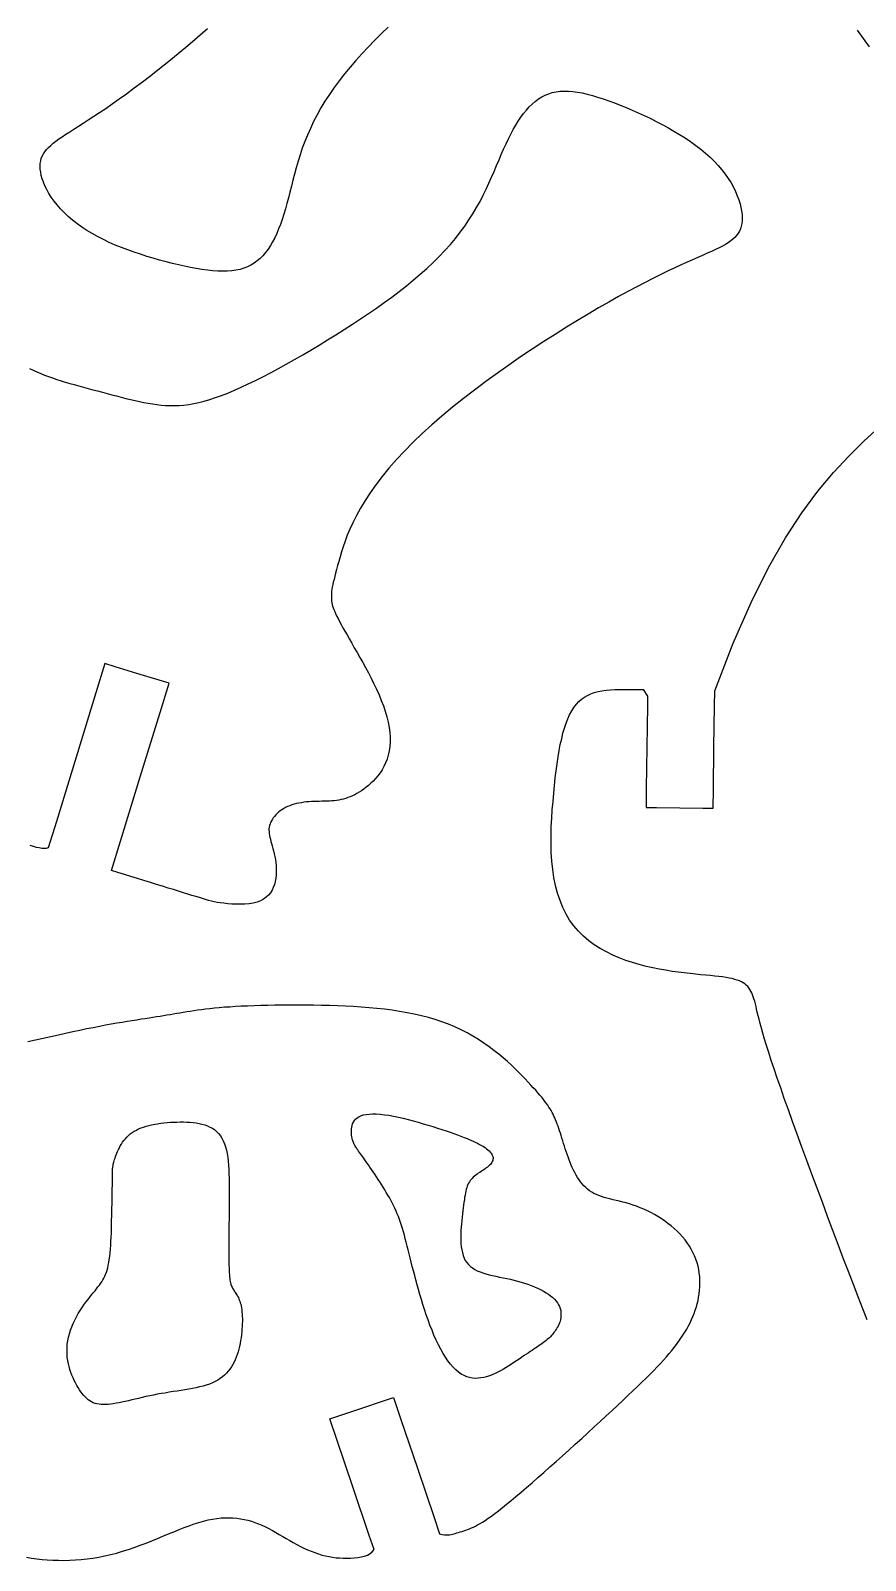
# Model space of a CAD drawing. Header units: millimetres. Extents: x 183 to 709, y 54 to 434.
# Drawn here: x 511.8 to 571.5, y 57.8 to 167.2 of the extents above; entities that cross this region are included whole.
import ezdxf

# ---------------------------------------------------------------- set-up
doc = ezdxf.new("R2010")
doc.units = ezdxf.units.MM

msp = doc.modelspace()

# ---------------------------------------------------------------- linework, layer by layer
for p, q in [((517.16, 121.92), (516.52, 119.83)), ((517.88, 121.7), (517.16, 121.92)), ((519.45, 121.22), (517.88, 121.7)), ((521.03, 120.73), (519.45, 121.22)), ((521.75, 120.51), (521.03, 120.73)), ((521.1, 118.42), (521.75, 120.51)), ((516.52, 119.83), (515.1, 115.23)), ((555.41, 120.07), (555.64, 120.07)), ((555.64, 120.07), (555.96, 119.6)), ((555.96, 119.6), (555.95, 118.9)), ((560.75, 118.89), (560.76, 119.98)), ((519.69, 113.81), (521.1, 118.42)), ((555.95, 118.9), (555.91, 115.94)), ((560.71, 115.91), (560.75, 118.89)), ((515.1, 115.23), (513.69, 110.63)), ((555.91, 115.94), (555.87, 112.98)), ((560.67, 112.93), (560.71, 115.91)), ((518.27, 109.21), (519.69, 113.81)), ((555.87, 112.98), (555.86, 111.63)), ((560.66, 111.57), (560.67, 112.93)), ((513.69, 110.63), (513.1, 108.74)), ((555.86, 111.63), (556.61, 111.62)), ((556.61, 111.62), (558.26, 111.6)), ((558.26, 111.6), (559.91, 111.58)), ((559.91, 111.58), (560.66, 111.57)), ((517.63, 107.12), (518.27, 109.21)), ((535.53, 68.65), (537.09, 69.18)), ((537.09, 69.18), (537.8, 69.42)), ((537.8, 69.42), (538.33, 67.84)), ((533.25, 67.89), (533.96, 68.13)), ((533.77, 66.34), (533.25, 67.89)), ((533.96, 68.13), (535.53, 68.65)), ((538.33, 67.84), (539.5, 64.36)), ((534.92, 62.94), (533.77, 66.34)), ((539.5, 64.36), (540.67, 60.89)), ((536.06, 59.54), (534.92, 62.94)), ((540.67, 60.89), (541.09, 59.65)), ((536.4, 58.54), (536.06, 59.54))]:
    msp.add_line(p, q)
for points in [[(537.42, 167.47), (536.93, 167), (536.46, 166.52), (535.99, 166.04), (535.54, 165.56), (535.11, 165.08), (534.69, 164.59), (534.29, 164.11), (533.91, 163.62), (533.55, 163.14), (533.21, 162.65), (532.89, 162.16), (532.6, 161.68), (532.33, 161.19), (532.08, 160.71), (531.85, 160.22), (531.64, 159.74), (531.45, 159.27), (531.27, 158.79), (531.11, 158.32), (530.97, 157.86), (530.83, 157.4), (530.71, 156.95), (530.6, 156.51), (530.49, 156.08), (530.38, 155.65), (530.28, 155.24), (530.17, 154.84), (530.06, 154.45), (529.95, 154.07), (529.83, 153.7), (529.71, 153.35), (529.58, 153.02), (529.44, 152.7), (529.3, 152.39), (529.15, 152.1), (528.99, 151.83), (528.82, 151.57), (528.65, 151.33), (528.46, 151.11), (528.26, 150.91), (528.05, 150.73), (527.83, 150.57), (527.6, 150.43), (527.35, 150.31), (527.09, 150.21), (526.82, 150.13), (526.53, 150.07), (526.23, 150.03), (525.91, 150.01), (525.58, 150), (525.23, 150.01), (524.87, 150.03), (524.49, 150.07), (524.1, 150.13), (523.69, 150.19), (523.28, 150.27), (522.85, 150.36), (522.42, 150.45), (521.98, 150.56), (521.53, 150.67), (521.07, 150.79), (520.62, 150.92), (520.16, 151.06), (519.7, 151.21), (519.24, 151.36), (518.79, 151.52), (518.34, 151.69), (517.9, 151.87), (517.47, 152.06), (517.05, 152.26), (516.64, 152.47), (516.24, 152.69), (515.86, 152.91), (515.5, 153.15), (515.15, 153.4), (514.83, 153.65), (514.52, 153.92), (514.24, 154.19), (513.98, 154.46), (513.74, 154.74), (513.52, 155.02), (513.32, 155.3), (513.15, 155.57), (513, 155.84), (512.87, 156.1), (512.76, 156.36), (512.68, 156.61), (512.61, 156.85), (512.57, 157.08), (512.54, 157.3), (512.53, 157.51), (512.54, 157.7), (512.57, 157.89), (512.61, 158.06), (512.68, 158.23), (512.76, 158.39), (512.86, 158.54), (512.98, 158.7), (513.12, 158.85), (513.28, 159), (513.46, 159.15), (513.65, 159.3), (513.87, 159.46), (514.11, 159.62), (514.37, 159.8), (514.64, 159.98), (514.94, 160.17), (515.26, 160.37), (515.61, 160.59), (515.97, 160.83), (516.36, 161.08), (516.77, 161.36), (517.22, 161.65), (517.68, 161.98), (518.18, 162.33), (518.71, 162.7), (519.26, 163.11), (519.84, 163.55), (520.44, 164.01), (521.07, 164.51), (521.72, 165.03), (522.39, 165.57), (523.08, 166.15), (523.79, 166.75), (524.5, 167.37)], [(571.83, 166.06), (571.4, 166.66), (570.97, 167.25)], [(511.76, 143.04), (512.02, 142.92), (512.3, 142.8), (512.57, 142.68), (512.85, 142.57), (513.13, 142.46), (513.42, 142.36), (513.71, 142.26), (514.02, 142.16), (514.32, 142.07), (514.64, 141.97), (514.96, 141.88), (515.29, 141.79), (515.62, 141.7), (515.96, 141.61), (516.3, 141.52), (516.64, 141.43), (516.98, 141.34), (517.32, 141.25), (517.65, 141.16), (517.99, 141.07), (518.33, 140.99), (518.66, 140.9), (518.98, 140.82), (519.31, 140.75), (519.63, 140.67), (519.94, 140.61), (520.26, 140.55), (520.57, 140.5), (520.88, 140.45), (521.19, 140.42), (521.5, 140.4), (521.82, 140.38), (522.14, 140.38), (522.47, 140.4), (522.8, 140.42), (523.15, 140.47), (523.51, 140.53), (523.88, 140.6), (524.26, 140.7), (524.66, 140.81), (525.07, 140.95), (525.5, 141.1), (525.95, 141.28), (526.42, 141.48), (526.91, 141.69), (527.41, 141.93), (527.92, 142.18), (528.45, 142.45), (529, 142.73), (529.56, 143.03), (530.13, 143.34), (530.71, 143.67), (531.3, 144.01), (531.89, 144.36), (532.49, 144.71), (533.08, 145.08), (533.68, 145.45), (534.27, 145.82), (534.86, 146.2), (535.44, 146.58), (536.01, 146.97), (536.57, 147.36), (537.13, 147.75), (537.67, 148.15), (538.2, 148.55), (538.72, 148.96), (539.22, 149.37), (539.71, 149.78), (540.18, 150.2), (540.63, 150.62), (541.06, 151.05), (541.47, 151.48), (541.86, 151.91), (542.22, 152.35), (542.57, 152.79), (542.89, 153.23), (543.19, 153.67), (543.47, 154.11), (543.73, 154.55), (543.98, 154.99), (544.21, 155.43), (544.42, 155.87), (544.62, 156.3), (544.81, 156.72), (544.99, 157.14), (545.17, 157.56), (545.34, 157.96), (545.5, 158.35), (545.67, 158.73), (545.84, 159.1), (546.01, 159.46), (546.18, 159.8), (546.35, 160.13), (546.53, 160.44), (546.72, 160.74), (546.9, 161.02), (547.1, 161.28), (547.3, 161.53), (547.5, 161.76), (547.71, 161.96), (547.93, 162.15), (548.16, 162.32), (548.39, 162.47), (548.64, 162.59), (548.89, 162.7), (549.15, 162.78), (549.42, 162.83), (549.71, 162.87), (550, 162.89), (550.3, 162.88), (550.62, 162.86), (550.95, 162.81), (551.29, 162.75), (551.65, 162.67), (552.02, 162.57), (552.39, 162.46), (552.78, 162.33), (553.18, 162.19), (553.59, 162.04), (554, 161.88), (554.42, 161.71), (554.85, 161.53), (555.28, 161.34), (555.71, 161.14), (556.14, 160.94), (556.57, 160.72), (557, 160.5), (557.42, 160.27), (557.84, 160.03), (558.25, 159.79), (558.65, 159.53), (559.03, 159.27), (559.41, 159), (559.76, 158.73), (560.11, 158.45), (560.43, 158.16), (560.73, 157.86), (561.02, 157.56), (561.28, 157.25), (561.52, 156.94), (561.73, 156.63), (561.93, 156.31), (562.1, 156.01), (562.25, 155.7), (562.38, 155.4), (562.49, 155.11), (562.58, 154.83), (562.64, 154.56), (562.69, 154.31), (562.72, 154.06), (562.73, 153.82), (562.72, 153.6), (562.7, 153.4), (562.66, 153.21), (562.6, 153.03), (562.53, 152.86), (562.44, 152.71), (562.33, 152.56), (562.21, 152.42), (562.07, 152.29), (561.91, 152.16), (561.73, 152.04), (561.53, 151.92), (561.31, 151.8), (561.07, 151.67), (560.81, 151.55), (560.53, 151.42), (560.23, 151.28), (559.9, 151.13), (559.56, 150.98), (559.18, 150.82), (558.79, 150.64), (558.36, 150.45), (557.91, 150.24), (557.43, 150.02), (556.92, 149.77), (556.38, 149.5), (555.8, 149.2), (555.19, 148.89), (554.55, 148.54), (553.88, 148.18), (553.18, 147.79), (552.46, 147.37), (551.72, 146.93), (550.95, 146.47), (550.16, 145.99), (549.35, 145.48), (548.54, 144.96), (547.71, 144.41), (546.88, 143.86), (546.04, 143.28), (545.22, 142.7), (544.39, 142.1), (543.58, 141.49), (542.79, 140.88), (542.01, 140.26), (541.26, 139.63), (540.54, 139.01), (539.85, 138.38), (539.19, 137.76), (538.58, 137.13), (538, 136.52), (537.47, 135.91), (536.98, 135.3), (536.54, 134.72), (536.13, 134.14), (535.77, 133.58), (535.44, 133.04), (535.15, 132.52), (534.9, 132.03), (534.68, 131.55), (534.49, 131.11), (534.33, 130.68), (534.2, 130.28), (534.08, 129.91), (533.97, 129.56), (533.88, 129.23), (533.8, 128.93), (533.72, 128.66), (533.65, 128.4), (533.59, 128.17), (533.54, 127.95), (533.49, 127.75), (533.45, 127.57), (533.42, 127.4), (533.39, 127.25), (533.37, 127.1), (533.36, 126.97), (533.35, 126.84), (533.35, 126.72), (533.35, 126.6), (533.36, 126.49), (533.37, 126.38), (533.39, 126.27), (533.41, 126.16), (533.44, 126.04), (533.48, 125.92), (533.53, 125.79), (533.59, 125.65), (533.65, 125.5), (533.73, 125.33), (533.83, 125.14), (533.93, 124.94), (534.05, 124.72), (534.18, 124.49), (534.32, 124.24), (534.47, 123.97), (534.64, 123.68), (534.81, 123.38), (534.99, 123.06), (535.19, 122.72), (535.39, 122.37), (535.59, 122.01), (535.79, 121.64), (536, 121.26), (536.2, 120.87), (536.39, 120.48), (536.58, 120.09), (536.76, 119.69), (536.92, 119.29), (537.07, 118.9), (537.21, 118.51), (537.32, 118.12), (537.42, 117.74), (537.49, 117.36), (537.53, 117), (537.55, 116.65), (537.55, 116.31), (537.53, 115.98), (537.48, 115.67), (537.42, 115.37), (537.33, 115.08), (537.23, 114.81), (537.11, 114.56), (536.98, 114.32), (536.83, 114.1), (536.67, 113.89), (536.51, 113.7), (536.34, 113.52), (536.17, 113.36), (536, 113.21), (535.84, 113.07), (535.67, 112.94), (535.51, 112.82), (535.34, 112.72), (535.18, 112.62), (535.02, 112.53), (534.86, 112.46), (534.7, 112.39), (534.54, 112.33), (534.38, 112.27), (534.22, 112.23), (534.05, 112.19), (533.89, 112.16), (533.72, 112.13), (533.55, 112.11), (533.38, 112.1), (533.21, 112.08), (533.03, 112.08), (532.85, 112.07), (532.67, 112.07), (532.49, 112.06), (532.31, 112.06), (532.12, 112.05), (531.94, 112.05), (531.75, 112.03), (531.57, 112.02), (531.39, 112), (531.21, 111.97), (531.03, 111.94), (530.86, 111.9), (530.69, 111.86), (530.53, 111.81), (530.37, 111.75), (530.22, 111.69), (530.08, 111.62), (529.94, 111.54), (529.81, 111.46), (529.69, 111.38), (529.58, 111.29), (529.47, 111.19), (529.37, 111.09), (529.28, 110.99), (529.2, 110.89), (529.13, 110.78), (529.06, 110.67), (529.01, 110.56), (528.97, 110.45), (528.93, 110.34), (528.91, 110.23), (528.89, 110.12), (528.89, 110), (528.9, 109.88), (528.91, 109.76), (528.93, 109.63), (528.96, 109.5), (528.99, 109.35), (529.03, 109.2), (529.08, 109.04), (529.12, 108.88), (529.17, 108.7), (529.22, 108.52), (529.27, 108.32), (529.31, 108.12), (529.35, 107.91), (529.38, 107.7), (529.4, 107.47), (529.41, 107.24), (529.41, 107.02), (529.4, 106.79), (529.38, 106.56), (529.34, 106.34), (529.28, 106.12), (529.2, 105.91), (529.11, 105.71), (528.99, 105.53), (528.85, 105.35), (528.69, 105.2), (528.5, 105.06), (528.29, 104.95), (528.04, 104.85), (527.77, 104.78), (527.48, 104.74), (527.17, 104.71), (526.86, 104.7), (526.54, 104.7), (526.23, 104.71), (525.94, 104.74), (525.66, 104.77), (525.41, 104.8), (525.18, 104.84), (524.97, 104.88), (524.77, 104.93), (524.57, 104.98), (524.36, 105.04), (524.14, 105.11), (523.91, 105.18), (523.66, 105.25), (523.38, 105.34), (523.09, 105.43), (522.77, 105.53), (522.43, 105.63), (522.06, 105.75), (521.68, 105.86), (521.27, 105.99), (520.85, 106.12), (520.41, 106.26), (519.95, 106.4), (519.49, 106.54), (519.02, 106.68), (518.55, 106.83), (518.08, 106.97), (517.63, 107.12)], [(560.76, 119.98), (562.09, 123.38), (563.38, 126.3), (564.62, 128.79), (565.83, 130.91), (567, 132.72), (568.14, 134.26), (569.26, 135.59), (570.35, 136.77), (571.43, 137.84), (572.5, 138.82)], [(571.67, 74.97), (571.36, 75.76), (571.03, 76.61), (570.68, 77.5), (570.33, 78.42), (569.96, 79.38), (569.59, 80.36), (569.21, 81.36), (568.83, 82.37), (568.46, 83.38), (568.08, 84.38), (567.71, 85.38), (567.35, 86.37), (567, 87.33), (566.66, 88.26), (566.33, 89.15), (566.03, 90), (565.74, 90.81), (565.48, 91.56), (565.24, 92.27), (565.01, 92.92), (564.81, 93.53), (564.63, 94.09), (564.47, 94.6), (564.32, 95.06), (564.2, 95.47), (564.1, 95.84), (564.01, 96.17), (563.94, 96.47), (563.87, 96.73), (563.81, 96.97), (563.76, 97.19), (563.72, 97.39), (563.67, 97.58), (563.62, 97.76), (563.57, 97.93), (563.52, 98.08), (563.47, 98.23), (563.41, 98.37), (563.35, 98.49), (563.28, 98.61), (563.2, 98.72), (563.12, 98.82), (563.02, 98.92), (562.92, 99), (562.8, 99.08), (562.67, 99.15), (562.53, 99.22), (562.37, 99.28), (562.19, 99.33), (562, 99.38), (561.8, 99.42), (561.57, 99.46), (561.33, 99.5), (561.06, 99.53), (560.77, 99.56), (560.46, 99.6), (560.13, 99.63), (559.77, 99.66), (559.4, 99.7), (559, 99.74), (558.59, 99.79), (558.16, 99.84), (557.72, 99.9), (557.27, 99.98), (556.8, 100.06), (556.33, 100.15), (555.85, 100.26), (555.37, 100.39), (554.88, 100.53), (554.41, 100.69), (553.93, 100.87), (553.47, 101.07), (553.02, 101.29), (552.58, 101.53), (552.15, 101.8), (551.75, 102.09), (551.37, 102.42), (551.02, 102.77), (550.69, 103.15), (550.39, 103.56), (550.13, 104), (549.9, 104.47), (549.7, 104.97), (549.53, 105.5), (549.39, 106.04), (549.27, 106.61), (549.19, 107.19), (549.12, 107.79), (549.08, 108.4), (549.07, 109.01), (549.07, 109.63), (549.08, 110.25), (549.11, 110.86), (549.15, 111.47), (549.2, 112.06), (549.25, 112.64), (549.3, 113.2), (549.36, 113.74), (549.43, 114.26), (549.49, 114.76), (549.56, 115.24), (549.64, 115.7), (549.72, 116.13), (549.82, 116.54), (549.91, 116.94), (550.02, 117.3), (550.14, 117.65), (550.26, 117.97), (550.39, 118.26), (550.54, 118.54), (550.7, 118.78), (550.87, 119.01), (551.05, 119.2), (551.24, 119.37), (551.45, 119.52), (551.67, 119.65), (551.91, 119.76), (552.15, 119.85), (552.42, 119.92), (552.7, 119.98), (552.99, 120.02), (553.3, 120.05), (553.62, 120.07), (553.95, 120.08), (554.3, 120.08), (554.66, 120.08), (555.03, 120.08), (555.41, 120.07)], [(513.1, 108.74), (512.96, 108.7), (512.8, 108.69), (512.64, 108.7), (512.45, 108.73), (512.26, 108.77), (512.04, 108.83), (511.81, 108.9)], [(541.09, 59.65), (541.28, 59.61), (541.44, 59.59), (541.58, 59.58), (541.7, 59.58), (541.81, 59.59), (541.91, 59.61), (542.01, 59.63), (542.11, 59.65), (542.21, 59.68), (542.33, 59.72), (542.45, 59.75), (542.57, 59.79), (542.7, 59.83), (542.83, 59.88), (542.96, 59.92), (543.09, 59.97), (543.23, 60.02), (543.36, 60.08), (543.51, 60.14), (543.66, 60.21), (543.81, 60.3), (543.98, 60.39), (544.16, 60.5), (544.35, 60.62), (544.56, 60.77), (544.79, 60.93), (545.04, 61.11), (545.3, 61.31), (545.58, 61.54), (545.88, 61.78), (546.21, 62.04), (546.55, 62.33), (546.92, 62.64), (547.3, 62.97), (547.7, 63.31), (548.12, 63.68), (548.55, 64.05), (548.98, 64.44), (549.43, 64.84), (549.88, 65.24), (550.34, 65.65), (550.79, 66.07), (551.25, 66.48), (551.7, 66.89), (552.14, 67.3), (552.58, 67.7), (553.01, 68.09), (553.42, 68.47), (553.81, 68.84), (554.19, 69.2), (554.56, 69.55), (554.91, 69.88), (555.24, 70.2), (555.56, 70.5), (555.85, 70.8), (556.14, 71.08), (556.4, 71.35), (556.65, 71.6), (556.88, 71.85), (557.1, 72.09), (557.31, 72.32), (557.5, 72.55), (557.69, 72.77), (557.86, 72.99), (558.03, 73.21), (558.19, 73.43), (558.35, 73.65), (558.49, 73.87), (558.63, 74.09), (558.76, 74.31), (558.88, 74.53), (559, 74.75), (559.1, 74.98), (559.2, 75.2), (559.29, 75.43), (559.37, 75.66), (559.45, 75.89), (559.51, 76.12), (559.57, 76.36), (559.61, 76.59), (559.65, 76.83), (559.68, 77.08), (559.7, 77.32), (559.71, 77.57), (559.71, 77.81), (559.69, 78.06), (559.66, 78.31), (559.62, 78.56), (559.57, 78.81), (559.5, 79.05), (559.42, 79.3), (559.32, 79.54), (559.21, 79.78), (559.09, 80.02), (558.95, 80.25), (558.8, 80.47), (558.64, 80.69), (558.46, 80.91), (558.27, 81.12), (558.07, 81.32), (557.86, 81.51), (557.64, 81.7), (557.42, 81.87), (557.18, 82.05), (556.94, 82.21), (556.7, 82.36), (556.45, 82.51), (556.2, 82.64), (555.95, 82.77), (555.69, 82.89), (555.44, 82.99), (555.18, 83.09), (554.93, 83.18), (554.68, 83.26), (554.43, 83.33), (554.19, 83.39), (553.95, 83.45), (553.72, 83.51), (553.49, 83.56), (553.27, 83.62), (553.06, 83.67), (552.86, 83.73), (552.67, 83.79), (552.48, 83.86), (552.3, 83.93), (552.13, 84.01), (551.97, 84.1), (551.82, 84.2), (551.67, 84.31), (551.54, 84.43), (551.41, 84.56), (551.28, 84.69), (551.17, 84.84), (551.06, 84.99), (550.95, 85.16), (550.85, 85.32), (550.76, 85.5), (550.67, 85.67), (550.58, 85.86), (550.5, 86.04), (550.42, 86.23), (550.35, 86.42), (550.28, 86.62), (550.21, 86.81), (550.14, 87.01), (550.08, 87.2), (550.02, 87.4), (549.96, 87.59), (549.9, 87.78), (549.84, 87.97), (549.78, 88.15), (549.73, 88.32), (549.67, 88.49), (549.61, 88.66), (549.56, 88.82), (549.5, 88.97), (549.45, 89.12), (549.39, 89.27), (549.33, 89.41), (549.27, 89.54), (549.21, 89.68), (549.14, 89.81), (549.07, 89.94), (548.99, 90.06), (548.91, 90.19), (548.82, 90.33), (548.72, 90.46), (548.62, 90.6), (548.51, 90.74), (548.39, 90.89), (548.26, 91.05), (548.11, 91.21), (547.96, 91.39), (547.79, 91.57), (547.61, 91.77), (547.42, 91.98), (547.21, 92.2), (546.99, 92.43), (546.75, 92.67), (546.5, 92.93), (546.23, 93.18), (545.94, 93.45), (545.64, 93.71), (545.32, 93.98), (544.98, 94.25), (544.63, 94.51), (544.26, 94.77), (543.87, 95.02), (543.47, 95.27), (543.06, 95.5), (542.63, 95.72), (542.19, 95.93), (541.73, 96.12), (541.26, 96.29), (540.78, 96.45), (540.29, 96.59), (539.79, 96.72), (539.28, 96.84), (538.76, 96.94), (538.23, 97.04), (537.7, 97.12), (537.16, 97.19), (536.61, 97.25), (536.05, 97.3), (535.49, 97.35), (534.93, 97.39), (534.36, 97.42), (533.79, 97.44), (533.21, 97.46), (532.64, 97.47), (532.07, 97.48), (531.5, 97.49), (530.94, 97.49), (530.38, 97.49), (529.84, 97.48), (529.31, 97.48), (528.8, 97.47), (528.3, 97.45), (527.82, 97.44), (527.36, 97.42), (526.91, 97.4), (526.49, 97.38), (526.08, 97.35), (525.7, 97.33), (525.34, 97.3), (524.99, 97.27), (524.67, 97.23), (524.36, 97.2), (524.07, 97.16), (523.79, 97.12), (523.52, 97.08), (523.26, 97.04), (523.01, 97), (522.76, 96.96), (522.52, 96.92), (522.29, 96.88), (522.05, 96.84), (521.82, 96.8), (521.58, 96.76), (521.34, 96.72), (521.1, 96.68), (520.85, 96.64), (520.59, 96.6), (520.32, 96.56), (520.03, 96.51), (519.74, 96.47), (519.43, 96.42), (519.1, 96.37), (518.75, 96.31), (518.39, 96.25), (518.01, 96.19), (517.61, 96.12), (517.19, 96.04), (516.76, 95.96), (516.31, 95.87), (515.84, 95.78), (515.36, 95.68), (514.86, 95.57), (514.35, 95.46), (513.83, 95.34), (513.29, 95.22), (512.75, 95.1), (512.2, 94.97), (511.64, 94.85)], [(511.54, 57.99), (511.91, 57.92), (512.28, 57.87), (512.66, 57.83), (513.04, 57.79), (513.43, 57.77), (513.83, 57.76), (514.23, 57.75), (514.64, 57.76), (515.05, 57.79), (515.46, 57.82), (515.88, 57.86), (516.3, 57.92), (516.72, 57.99), (517.14, 58.08), (517.57, 58.17), (517.99, 58.28), (518.42, 58.41), (518.84, 58.54), (519.26, 58.68), (519.68, 58.84), (520.1, 58.99), (520.51, 59.16), (520.91, 59.32), (521.31, 59.48), (521.7, 59.65), (522.08, 59.8), (522.46, 59.96), (522.83, 60.1), (523.19, 60.23), (523.54, 60.36), (523.88, 60.47), (524.21, 60.57), (524.54, 60.65), (524.85, 60.71), (525.16, 60.76), (525.46, 60.79), (525.75, 60.81), (526.04, 60.81), (526.31, 60.8), (526.59, 60.78), (526.86, 60.74), (527.12, 60.69), (527.38, 60.63), (527.64, 60.56), (527.89, 60.47), (528.14, 60.38), (528.39, 60.27), (528.64, 60.16), (528.89, 60.03), (529.14, 59.9), (529.38, 59.76), (529.63, 59.61), (529.88, 59.47), (530.13, 59.32), (530.38, 59.17), (530.63, 59.03), (530.88, 58.89), (531.14, 58.76), (531.39, 58.63), (531.65, 58.52), (531.91, 58.41), (532.17, 58.31), (532.42, 58.22), (532.68, 58.14), (532.93, 58.08), (533.19, 58.03), (533.44, 57.98), (533.69, 57.95), (533.94, 57.93), (534.2, 57.92), (534.46, 57.92), (534.72, 57.92), (534.98, 57.94), (535.24, 57.96), (535.49, 58), (535.73, 58.06), (535.94, 58.14), (536.13, 58.24), (536.28, 58.37), (536.4, 58.54)]]:
    msp.add_lwpolyline(points)
for points in [[(514.51, 73.47), (514.56, 73.72), (514.62, 73.97), (514.7, 74.22), (514.79, 74.47), (514.89, 74.71), (515, 74.95), (515.12, 75.19), (515.25, 75.41), (515.38, 75.63), (515.52, 75.84), (515.66, 76.04), (515.79, 76.23), (515.93, 76.41), (516.07, 76.59), (516.2, 76.75), (516.33, 76.9), (516.45, 77.05), (516.56, 77.19), (516.66, 77.32), (516.76, 77.45), (516.85, 77.57), (516.93, 77.69), (517.01, 77.82), (517.08, 77.95), (517.15, 78.08), (517.21, 78.22), (517.27, 78.37), (517.32, 78.53), (517.36, 78.69), (517.4, 78.88), (517.44, 79.07), (517.47, 79.29), (517.5, 79.52), (517.53, 79.76), (517.55, 80.03), (517.57, 80.3), (517.59, 80.58), (517.6, 80.88), (517.62, 81.18), (517.63, 81.48), (517.64, 81.78), (517.64, 82.09), (517.65, 82.39), (517.66, 82.68), (517.66, 82.97), (517.67, 83.25), (517.67, 83.51), (517.67, 83.76), (517.68, 83.98), (517.68, 84.19), (517.68, 84.39), (517.69, 84.56), (517.69, 84.72), (517.69, 84.86), (517.69, 84.99), (517.69, 85.11), (517.7, 85.21), (517.7, 85.31), (517.7, 85.39), (517.7, 85.46), (517.7, 85.52), (517.7, 85.57), (517.7, 85.62), (517.7, 85.65), (517.7, 85.68), (517.7, 85.71), (517.7, 85.73), (517.7, 85.75), (517.71, 85.77), (517.71, 85.8), (517.71, 85.82), (517.72, 85.85), (517.72, 85.89), (517.73, 85.93), (517.74, 85.98), (517.75, 86.04), (517.76, 86.1), (517.78, 86.17), (517.8, 86.25), (517.82, 86.34), (517.85, 86.44), (517.88, 86.54), (517.92, 86.66), (517.96, 86.77), (518.01, 86.9), (518.06, 87.02), (518.12, 87.15), (518.19, 87.28), (518.26, 87.41), (518.34, 87.54), (518.42, 87.67), (518.52, 87.8), (518.62, 87.93), (518.73, 88.04), (518.84, 88.16), (518.97, 88.27), (519.11, 88.37), (519.25, 88.46), (519.41, 88.55), (519.57, 88.63), (519.74, 88.7), (519.92, 88.76), (520.11, 88.82), (520.3, 88.88), (520.5, 88.92), (520.72, 88.96), (520.93, 89), (521.15, 89.03), (521.38, 89.06), (521.61, 89.08), (521.84, 89.1), (522.08, 89.11), (522.31, 89.12), (522.54, 89.13), (522.78, 89.13), (523.01, 89.12), (523.24, 89.11), (523.46, 89.09), (523.68, 89.06), (523.89, 89.02), (524.1, 88.97), (524.3, 88.92), (524.49, 88.85), (524.67, 88.76), (524.85, 88.67), (525.01, 88.56), (525.16, 88.43), (525.29, 88.29), (525.42, 88.13), (525.53, 87.96), (525.62, 87.77), (525.71, 87.56), (525.78, 87.34), (525.85, 87.11), (525.9, 86.86), (525.94, 86.59), (525.98, 86.32), (526, 86.03), (526.02, 85.73), (526.03, 85.42), (526.04, 85.1), (526.04, 84.78), (526.04, 84.45), (526.04, 84.12), (526.04, 83.79), (526.04, 83.46), (526.04, 83.13), (526.04, 82.8), (526.04, 82.47), (526.04, 82.15), (526.03, 81.83), (526.03, 81.52), (526.03, 81.21), (526.03, 80.91), (526.03, 80.62), (526.03, 80.34), (526.03, 80.06), (526.03, 79.8), (526.03, 79.56), (526.03, 79.32), (526.03, 79.1), (526.03, 78.89), (526.04, 78.7), (526.04, 78.52), (526.05, 78.35), (526.06, 78.2), (526.07, 78.05), (526.08, 77.93), (526.1, 77.81), (526.12, 77.7), (526.14, 77.61), (526.16, 77.52), (526.19, 77.44), (526.22, 77.37), (526.25, 77.3), (526.29, 77.24), (526.32, 77.17), (526.36, 77.11), (526.4, 77.05), (526.44, 76.99), (526.48, 76.92), (526.53, 76.86), (526.57, 76.79), (526.61, 76.72), (526.65, 76.65), (526.7, 76.57), (526.74, 76.48), (526.77, 76.39), (526.81, 76.3), (526.84, 76.19), (526.87, 76.08), (526.9, 75.96), (526.92, 75.83), (526.94, 75.69), (526.96, 75.54), (526.97, 75.38), (526.98, 75.22), (526.99, 75.05), (526.99, 74.87), (526.98, 74.68), (526.97, 74.49), (526.96, 74.29), (526.94, 74.09), (526.92, 73.89), (526.89, 73.68), (526.86, 73.48), (526.83, 73.27), (526.78, 73.07), (526.73, 72.87), (526.68, 72.67), (526.62, 72.48), (526.55, 72.3), (526.48, 72.11), (526.4, 71.94), (526.31, 71.76), (526.21, 71.6), (526.1, 71.44), (525.98, 71.29), (525.85, 71.14), (525.71, 71.01), (525.56, 70.88), (525.4, 70.76), (525.23, 70.65), (525.04, 70.55), (524.84, 70.46), (524.63, 70.37), (524.41, 70.3), (524.18, 70.23), (523.93, 70.17), (523.68, 70.11), (523.42, 70.06), (523.16, 70.01), (522.88, 69.96), (522.6, 69.91), (522.32, 69.87), (522.04, 69.83), (521.75, 69.78), (521.47, 69.73), (521.18, 69.69), (520.9, 69.64), (520.63, 69.58), (520.36, 69.53), (520.09, 69.47), (519.83, 69.41), (519.57, 69.35), (519.32, 69.29), (519.08, 69.24), (518.84, 69.18), (518.61, 69.13), (518.38, 69.08), (518.17, 69.03), (517.96, 69), (517.76, 68.96), (517.57, 68.94), (517.38, 68.92), (517.21, 68.91), (517.04, 68.9), (516.88, 68.91), (516.74, 68.93), (516.59, 68.95), (516.46, 68.99), (516.33, 69.04), (516.21, 69.1), (516.09, 69.17), (515.97, 69.25), (515.86, 69.34), (515.75, 69.45), (515.64, 69.56), (515.54, 69.69), (515.44, 69.82), (515.34, 69.96), (515.24, 70.12), (515.15, 70.28), (515.05, 70.45), (514.96, 70.63), (514.88, 70.81), (514.8, 71), (514.73, 71.2), (514.66, 71.41), (514.6, 71.62), (514.55, 71.83), (514.51, 72.05), (514.47, 72.28), (514.46, 72.51), (514.45, 72.75), (514.45, 72.99), (514.47, 73.23)], [(536.22, 85.73), (536.11, 85.89), (536, 86.05), (535.89, 86.21), (535.79, 86.35), (535.69, 86.49), (535.6, 86.62), (535.51, 86.74), (535.43, 86.85), (535.36, 86.95), (535.3, 87.04), (535.24, 87.12), (535.18, 87.2), (535.14, 87.27), (535.09, 87.33), (535.06, 87.39), (535.02, 87.46), (534.99, 87.52), (534.95, 87.59), (534.93, 87.66), (534.9, 87.73), (534.88, 87.8), (534.85, 87.89), (534.83, 87.97), (534.82, 88.07), (534.8, 88.17), (534.79, 88.28), (534.78, 88.4), (534.78, 88.52), (534.79, 88.64), (534.81, 88.76), (534.83, 88.88), (534.87, 89), (534.93, 89.11), (535, 89.22), (535.08, 89.32), (535.19, 89.42), (535.32, 89.5), (535.46, 89.57), (535.63, 89.63), (535.83, 89.67), (536.05, 89.69), (536.29, 89.7), (536.56, 89.7), (536.84, 89.68), (537.14, 89.64), (537.46, 89.6), (537.79, 89.54), (538.14, 89.47), (538.49, 89.39), (538.84, 89.3), (539.2, 89.21), (539.56, 89.11), (539.92, 89), (540.27, 88.9), (540.61, 88.79), (540.94, 88.69), (541.25, 88.58), (541.55, 88.48), (541.84, 88.39), (542.11, 88.29), (542.37, 88.2), (542.61, 88.11), (542.84, 88.02), (543.06, 87.94), (543.26, 87.85), (543.45, 87.77), (543.63, 87.69), (543.79, 87.6), (543.95, 87.52), (544.09, 87.44), (544.22, 87.37), (544.34, 87.29), (544.45, 87.21), (544.55, 87.13), (544.63, 87.05), (544.71, 86.97), (544.77, 86.89), (544.82, 86.82), (544.86, 86.74), (544.89, 86.66), (544.91, 86.59), (544.91, 86.51), (544.9, 86.44), (544.89, 86.37), (544.86, 86.3), (544.83, 86.23), (544.78, 86.16), (544.72, 86.09), (544.66, 86.03), (544.59, 85.96), (544.51, 85.9), (544.43, 85.84), (544.34, 85.77), (544.25, 85.71), (544.15, 85.65), (544.06, 85.58), (543.96, 85.52), (543.86, 85.45), (543.77, 85.38), (543.68, 85.31), (543.59, 85.24), (543.5, 85.17), (543.42, 85.09), (543.35, 85.01), (543.28, 84.93), (543.22, 84.84), (543.16, 84.75), (543.12, 84.65), (543.07, 84.54), (543.03, 84.43), (543, 84.31), (542.96, 84.17), (542.94, 84.03), (542.91, 83.88), (542.88, 83.71), (542.86, 83.54), (542.83, 83.36), (542.81, 83.17), (542.78, 82.97), (542.76, 82.76), (542.73, 82.54), (542.71, 82.31), (542.68, 82.08), (542.66, 81.84), (542.64, 81.61), (542.62, 81.37), (542.61, 81.13), (542.6, 80.89), (542.61, 80.65), (542.62, 80.42), (542.64, 80.2), (542.67, 79.98), (542.72, 79.78), (542.78, 79.58), (542.85, 79.39), (542.93, 79.22), (543.04, 79.07), (543.16, 78.92), (543.29, 78.79), (543.44, 78.68), (543.61, 78.57), (543.78, 78.48), (543.98, 78.39), (544.18, 78.32), (544.4, 78.25), (544.63, 78.19), (544.87, 78.13), (545.12, 78.08), (545.38, 78.03), (545.63, 77.98), (545.89, 77.93), (546.15, 77.87), (546.41, 77.81), (546.67, 77.74), (546.92, 77.67), (547.17, 77.59), (547.41, 77.51), (547.65, 77.42), (547.88, 77.33), (548.1, 77.23), (548.31, 77.13), (548.51, 77.02), (548.7, 76.91), (548.87, 76.8), (549.03, 76.68), (549.18, 76.56), (549.31, 76.44), (549.42, 76.31), (549.52, 76.18), (549.6, 76.05), (549.66, 75.91), (549.71, 75.78), (549.75, 75.64), (549.77, 75.51), (549.77, 75.37), (549.77, 75.24), (549.75, 75.11), (549.73, 74.99), (549.7, 74.86), (549.66, 74.75), (549.61, 74.63), (549.56, 74.52), (549.5, 74.42), (549.45, 74.32), (549.39, 74.23), (549.33, 74.14), (549.27, 74.06), (549.21, 73.98), (549.15, 73.9), (549.08, 73.83), (549.02, 73.75), (548.94, 73.69), (548.87, 73.62), (548.79, 73.55), (548.71, 73.48), (548.62, 73.41), (548.53, 73.34), (548.43, 73.27), (548.32, 73.2), (548.21, 73.12), (548.1, 73.04), (547.97, 72.96), (547.84, 72.87), (547.71, 72.78), (547.57, 72.69), (547.42, 72.59), (547.26, 72.49), (547.1, 72.38), (546.94, 72.27), (546.77, 72.15), (546.59, 72.03), (546.41, 71.91), (546.22, 71.79), (546.03, 71.67), (545.84, 71.55), (545.65, 71.44), (545.45, 71.33), (545.25, 71.23), (545.06, 71.13), (544.85, 71.04), (544.65, 70.96), (544.45, 70.9), (544.25, 70.84), (544.04, 70.81), (543.84, 70.79), (543.64, 70.78), (543.44, 70.8), (543.24, 70.84), (543.04, 70.9), (542.84, 70.98), (542.64, 71.09), (542.45, 71.22), (542.25, 71.39), (542.06, 71.58), (541.88, 71.79), (541.69, 72.03), (541.51, 72.29), (541.34, 72.57), (541.17, 72.87), (541, 73.19), (540.85, 73.52), (540.69, 73.87), (540.55, 74.23), (540.4, 74.59), (540.27, 74.96), (540.14, 75.33), (540.02, 75.7), (539.9, 76.07), (539.79, 76.43), (539.68, 76.79), (539.58, 77.14), (539.48, 77.48), (539.39, 77.82), (539.31, 78.15), (539.22, 78.47), (539.14, 78.79), (539.06, 79.1), (538.99, 79.4), (538.92, 79.69), (538.84, 79.97), (538.77, 80.25), (538.71, 80.52), (538.64, 80.77), (538.57, 81.02), (538.5, 81.26), (538.43, 81.5), (538.36, 81.72), (538.29, 81.94), (538.22, 82.15), (538.14, 82.35), (538.06, 82.56), (537.98, 82.75), (537.89, 82.95), (537.8, 83.14), (537.7, 83.33), (537.6, 83.52), (537.5, 83.71), (537.39, 83.89), (537.28, 84.08), (537.17, 84.27), (537.06, 84.46), (536.94, 84.64), (536.82, 84.83), (536.7, 85.02), (536.58, 85.2), (536.46, 85.38), (536.34, 85.55)]]:
    msp.add_lwpolyline(points, close=True)

doc.saveas('drawing.dxf')
